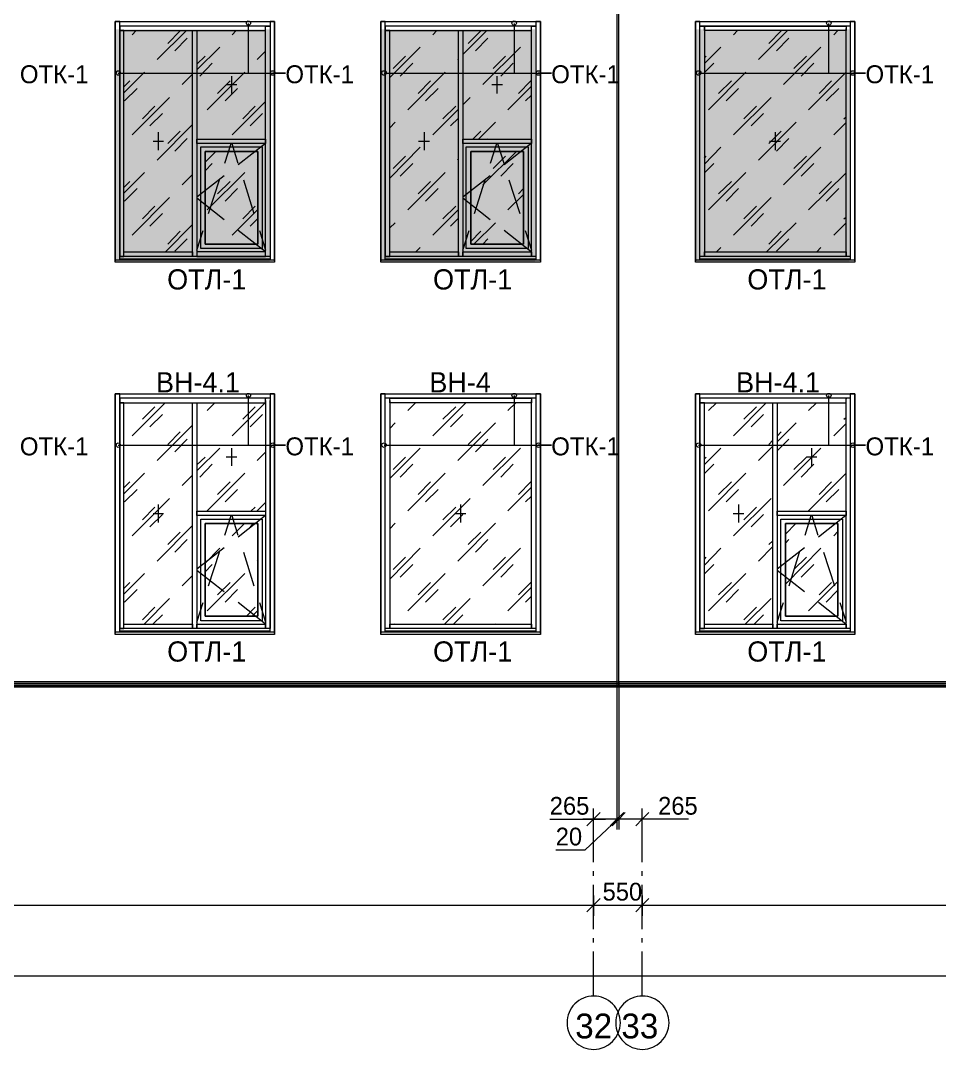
# Model space of a CAD drawing. Header units: millimetres. Extents: x 2294 to 908349, y -83289 to 219220.
# Drawn here: x 362859 to 373571, y 11211 to 23201 of the extents above; entities that cross this region are included whole.
import ezdxf

# ---------------------------------------------------------------- set-up
doc = ezdxf.new("R2010")
doc.units = ezdxf.units.MM
doc.layers.add('PDF _Геометрия', color=7, linetype='Continuous')
doc.layers.add('PDF _Текст', color=7, linetype='Continuous')

msp = doc.modelspace()

# ---------------------------------------------------------------- hatches: boundary and pattern name
at = {"transparency": 33554551}
h = msp.add_hatch(color=3, dxfattribs=at)
h.dxf.hatch_style = 1
h.paths.add_polyline_path([(363962.6, 23100.3), (365761.6, 23100.3), (365761.6, 20386.9), (363962.6, 20386.9)])
h = msp.add_hatch(color=3, dxfattribs=at)
h.dxf.hatch_style = 1
h.paths.add_polyline_path([(367057.6, 23100.3), (368856.7, 23100.3), (368856.7, 20386.9), (367057.6, 20386.9)])
h = msp.add_hatch(color=3, dxfattribs=at)
h.dxf.hatch_style = 1
h.paths.add_polyline_path([(370720.4, 23100.3), (372519.5, 23100.3), (372519.5, 20386.9), (370720.4, 20386.9)])

# ---------------------------------------------------------------- linework, layer by layer
at = {"layer": 'PDF _Геометрия', "lineweight": 9}
for points in [[(369811.7, 29698.4), (369811.7, 15442.7)], [(369833.6, 15442.7), (369833.6, 29698.4)], [(385956, 18852.5), (387918.8, 18852.5), (388154.9, 18852.5), (385719.9, 18852.5), (388154.9, 18852.5), (388154.9, 18883.1), (385719.9, 18883.1), (385719.9, 18852.5), (385719.9, 15495.1), (369833.6, 15495.1), (369833.6, 27525.7), (369811.7, 27525.7), (369811.7, 15495.1), (333086.1, 15495.1)], [(364015, 20408.8), (364015, 20478.7), (364015, 21794.6), (364015, 20452.5), (364063.1, 20452.5), (364063.1, 21794.6), (364063.1, 23084.2), (364015, 23084.2), (364015, 21794.6), (364015, 23110.4), (364015, 23189.1), (363962.6, 23189.1), (363962.6, 23110.4), (363962.6, 21794.6), (363962.6, 20478.7), (363962.6, 20400), (363962.6, 23189.1), (365820.5, 23189.1), (365820.5, 20400), (365820.5, 20478.7), (365820.5, 21794.6), (365820.5, 23110.4), (365820.5, 23189.1), (365768, 23189.1), (365768, 23110.4), (365768, 21794.6), (365768, 20478.7), (365768, 20408.8)], [(365514.5, 23167.2), (365514.5, 22590.2), (365947.3, 22590.2), (365798.6, 22590.2)], [(367110.1, 20408.8), (367110.1, 20478.7), (367110.1, 21794.6), (367110.1, 20452.5), (367162.6, 20452.5), (367162.6, 21794.6), (367162.6, 23084.2), (367110.1, 23084.2), (367110.1, 21794.6), (367110.1, 23110.4), (367110.1, 23189.1), (367057.6, 23189.1), (367057.6, 23110.4), (367057.6, 21794.6), (367057.6, 20478.7), (367057.6, 20400), (367057.6, 23189.1), (368919.9, 23189.1), (368919.9, 20400), (368919.9, 20478.7), (368919.9, 21794.6), (368919.9, 23110.4), (368919.9, 23189.1), (368867.5, 23189.1), (368867.5, 23110.4), (368867.5, 21794.6), (368867.5, 20478.7), (368867.5, 20408.8)], [(368613.9, 23167.2), (368613.9, 22590.2), (369046.7, 22590.2), (368893.7, 22590.2)], [(370777.8, 20408.8), (370777.8, 20478.7), (370777.8, 23110.4), (370777.8, 23189.1), (370725.4, 23189.1), (370725.4, 23110.4), (370725.4, 20478.7), (370725.4, 20400), (370725.4, 23189.1), (372583.3, 23189.1), (372583.3, 20400), (372583.3, 20478.7), (372583.3, 23110.4), (372583.3, 23189.1), (372530.8, 23189.1), (372530.8, 23110.4), (372530.8, 20452.5), (372482.8, 20452.5), (372482.8, 23110.4)], [(372277.3, 23167.2), (372277.3, 22590.2), (372710.1, 22590.2), (372561.4, 22590.2)], [(364159.3, 23036.1), (364207.4, 23084.2)], [(364452.2, 22747.6), (364793.2, 23084.2)], [(364574.6, 22935.5), (364718.8, 23079.8)], [(365715.6, 20505), (364915.6, 20505), (364915.6, 20452.5), (365715.6, 20452.5), (365715.6, 21794.6), (365715.6, 23110.4), (365715.6, 23136.6), (365768, 23136.6), (365768, 23110.4), (365768, 21794.6), (365768, 20452.5), (365715.6, 20452.5), (365715.6, 20505), (365396.4, 20754.1)], [(365326.5, 23036.1), (365374.6, 23084.2)], [(367665.3, 23036.1), (367713.4, 23084.2)], [(368015, 22804.4), (368294.8, 23084.2)], [(368076.2, 22935.5), (368224.8, 23079.8)], [(372530.8, 20452.5), (370777.8, 20452.5), (370777.8, 23110.4), (370777.8, 23136.6), (370830.3, 23136.6), (370830.3, 23110.4), (370830.3, 20452.5), (370777.8, 20452.5)], [(372482.8, 23127.9), (372482.8, 23136.6), (372482.8, 23084.2), (370830.3, 23084.2), (370830.3, 23136.6), (372482.8, 23136.6)], [(371171.3, 23036.1), (371215, 23084.2)], [(371459.8, 22747.6), (371800.8, 23084.2)], [(371582.2, 22935.5), (371726.5, 23079.8)], [(372338.5, 23036.1), (372386.6, 23084.2)], [(372530.8, 23110.4), (372530.8, 20478.7), (372530.8, 20408.8)], [(364657.6, 22848.1), (364801.9, 22996.8)], [(368163.6, 22848.1), (368307.9, 22996.8)], [(371669.6, 22848.1), (371813.9, 22996.8)], [(364915.6, 22625.2), (365182.2, 22891.8)], [(364915.6, 22695.1), (365011.7, 22786.9)], [(365619.4, 22747.6), (365715.6, 22843.7)], [(367162.6, 22537.7), (367516.7, 22891.8)], [(367201.9, 22642.7), (367346.2, 22786.9)], [(368246.7, 22454.7), (368688.2, 22891.8)], [(368369.1, 22642.7), (368513.4, 22786.9)], [(370830.3, 22699.5), (371022.7, 22891.8)], [(370830.3, 22765.1), (370852.2, 22786.9)], [(371752.7, 22454.7), (372189.9, 22891.8)], [(371875.1, 22642.7), (372019.4, 22786.9)], [(364950.5, 22555.2), (365094.8, 22703.9)], [(367285, 22555.2), (367433.6, 22703.9)], [(367958.2, 22747.6), (367962.6, 22751.9)], [(368456.5, 22555.2), (368600.8, 22703.9)], [(370830.3, 22594.6), (370939.6, 22703.9)], [(371958.2, 22555.2), (372106.8, 22703.9)], [(363997.5, 22590.2), (365947.3, 22590.2)], [(364063.1, 22358.5), (364303.5, 22598.9)], [(364745.1, 22454.7), (364863.1, 22577.1)], [(365033.6, 22161.8), (365475.1, 22598.9)], [(365317.7, 22555.2), (365317.7, 22349.8)], [(367097, 22590.2), (369046.7, 22590.2)], [(367372.4, 22161.8), (367809.5, 22598.9)], [(368412.8, 22555.2), (368412.8, 22349.8)], [(370760.4, 22590.2), (372710.1, 22590.2)], [(370878.4, 22161.8), (371315.5, 22598.9)], [(372045.6, 22161.8), (372482.8, 22598.9)], [(364063.1, 22428.4), (364133.1, 22498.4)], [(365156, 22349.8), (365304.6, 22498.4)], [(365256.5, 22454.7), (365379, 22454.7)], [(367494.8, 22349.8), (367639.1, 22498.4)], [(368351.6, 22454.7), (368478.4, 22454.7)], [(368539.6, 22161.8), (368815, 22437.2)], [(368662, 22349.8), (368806.3, 22498.4)], [(370996.4, 22349.8), (371145.1, 22498.4)], [(372168, 22349.8), (372312.3, 22498.4)], [(364071.9, 22266.7), (364220.5, 22411)], [(364159.3, 21868.9), (364596.4, 22306)], [(365243.4, 22266.7), (365387.7, 22411)], [(367577.9, 22266.7), (367726.5, 22411)], [(368015, 22218.6), (368102.4, 22306)], [(368745.1, 22266.7), (368815, 22332.3)], [(371083.9, 22266.7), (371228.1, 22411)], [(371171.3, 21868.9), (371608.4, 22306)], [(372251.1, 22266.7), (372399.7, 22411)], [(364281.7, 22056.9), (364425.9, 22205.5)], [(365326.5, 21868.9), (365715.6, 22258)], [(365448.9, 22056.9), (365593.2, 22205.5)], [(367783.3, 22056.9), (367932, 22205.5)], [(371289.3, 22056.9), (371438, 22205.5)], [(364364.7, 21973.8), (364513.4, 22118.1)], [(365536.3, 21973.8), (365680.6, 22118.1)], [(367665.3, 21868.9), (367962.6, 22170.5)], [(367870.7, 21973.8), (367962.6, 22065.6)], [(371376.8, 21973.8), (371521, 22118.1)], [(372456.5, 22056.9), (372482.8, 22078.7)], [(364452.2, 21576), (364863.1, 21991.3)], [(367162.6, 21951.9), (367228.1, 22017.5)], [(368198.6, 21820.8), (368395.3, 22017.5)], [(371459.8, 21576), (371901.3, 22017.5)], [(372338.5, 21868.9), (372482.8, 22013.1)], [(364465.3, 21899.5), (364465.3, 21689.7)], [(364574.6, 21768.3), (364718.8, 21912.6)], [(364657.6, 21680.9), (364801.9, 21825.2)], [(367564.7, 21899.5), (367564.7, 21689.7)], [(368133, 21820.8), (368224.8, 21912.6)], [(368303.5, 21820.8), (368307.9, 21825.2)], [(371582.2, 21768.3), (371726.5, 21912.6)], [(371656.5, 21899.5), (371656.5, 21689.7)], [(371669.6, 21680.9), (371813.9, 21825.2)], [(364404.1, 21794.6), (364526.5, 21794.6)], [(365239.1, 21541), (365313.4, 21768.3)], [(365322.1, 21768.3), (365392.1, 21541)], [(365715.6, 21768.3), (365396.4, 21519.2)], [(367162.6, 21366.2), (367516.7, 21724.6)], [(367499.2, 21794.6), (367625.9, 21794.6)], [(368338.5, 21541), (368412.8, 21768.3)], [(368417.2, 21768.3), (368491.5, 21541)], [(368810.6, 21768.3), (368495.9, 21519.2)], [(370830.3, 21527.9), (371022.7, 21724.6)], [(371591, 21794.6), (371717.7, 21794.6)], [(371752.7, 21287.5), (372189.9, 21724.6)], [(365011.7, 21549.8), (365134.1, 21676.5)], [(365011.7, 21619.7), (365011.7, 21619.7)], [(367201.9, 21475.4), (367346.2, 21619.7)], [(367958.2, 21576), (367962.6, 21584.7)], [(368246.7, 21287.5), (368640.1, 21676.5)], [(368369.1, 21475.4), (368513.4, 21619.7)], [(370830.3, 21597.8), (370852.2, 21619.7)], [(371875.1, 21475.4), (372019.4, 21619.7)], [(365011.7, 21449.2), (365094.8, 21536.6)], [(365619.4, 21576), (365623.8, 21580.4)], [(367285, 21388), (367433.6, 21536.6)], [(368456.5, 21388), (368600.8, 21536.6)], [(370830.3, 21427.4), (370939.6, 21536.6)], [(371958.2, 21388), (372106.8, 21536.6)], [(364063.1, 21191.3), (364303.5, 21431.7)], [(364745.1, 21287.5), (364863.1, 21405.5)], [(365234.7, 21392.4), (364915.6, 21143.2)], [(365033.6, 20994.6), (365475.1, 21431.7)], [(365051.1, 20950.9), (365177.9, 21344.3)], [(365457.6, 21344.3), (365580, 20950.9)], [(367372.4, 20994.6), (367809.5, 21431.7)], [(368334.1, 21392.4), (368015, 21143.2)], [(368150.5, 20950.9), (368277.3, 21344.3)], [(368552.7, 21344.3), (368679.5, 20950.9)], [(370878.4, 20994.6), (371315.5, 21431.7)], [(372045.6, 20994.6), (372482.8, 21427.4)], [(364063.1, 21256.9), (364133.1, 21326.8)], [(364071.9, 21095.1), (364220.5, 21243.8)], [(365156, 21182.5), (365304.6, 21326.8)], [(365243.4, 21095.1), (365387.7, 21243.8)], [(367494.8, 21182.5), (367639.1, 21326.8)], [(367577.9, 21095.1), (367726.5, 21243.8)], [(368662, 21182.5), (368723.2, 21243.8)], [(370996.4, 21182.5), (371145.1, 21326.8)], [(371083.9, 21095.1), (371228.1, 21243.8)], [(372168, 21182.5), (372312.3, 21326.8)], [(372251.1, 21095.1), (372399.7, 21243.8)], [(364159.3, 20701.7), (364596.4, 21138.8)], [(365234.7, 20880.9), (364915.6, 21130.1)], [(368334.1, 20880.9), (368015, 21130.1)], [(368539.6, 20994.6), (368723.2, 21173.8)], [(371171.3, 20701.7), (371608.4, 21138.8)], [(364281.7, 20889.7), (364425.9, 21038.3)], [(365326.5, 20701.7), (365623.8, 20998.9)], [(365448.9, 20889.7), (365593.2, 21038.3)], [(367665.3, 20701.7), (367962.6, 20998.9)], [(367783.3, 20889.7), (367932, 21038.3)], [(371289.3, 20889.7), (371438, 21038.3)], [(364364.7, 20806.6), (364513.4, 20950.9)], [(365536.3, 20806.6), (365623.8, 20894)], [(367870.7, 20806.6), (367962.6, 20898.4)], [(371376.8, 20806.6), (371521, 20950.9)], [(372456.5, 20889.7), (372482.8, 20911.5)], [(364548.4, 20505), (364863.1, 20824.1)], [(364574.6, 20596.8), (364718.8, 20745.4)], [(364915.6, 20526.8), (364989.9, 20754.1)], [(365645.6, 20754.1), (365715.6, 20526.8)], [(367162.6, 20784.7), (367228.1, 20845.9)], [(368015, 20526.8), (368089.3, 20754.1)], [(368106.8, 20627.4), (368224.8, 20745.4)], [(368141.8, 20596.8), (368395.3, 20845.9)], [(368810.6, 20505), (368495.9, 20754.1)], [(368740.7, 20754.1), (368815, 20526.8)], [(371556, 20505), (371901.3, 20845.9)], [(371582.2, 20596.8), (371726.5, 20745.4)], [(372338.5, 20701.7), (372482.8, 20845.9)], [(364657.6, 20513.7), (364801.9, 20658)], [(368246.7, 20596.8), (368307.9, 20658)], [(371669.6, 20513.7), (371813.9, 20658)], [(367468.6, 20505), (367516.7, 20557.4)], [(370970.2, 20505), (371022.7, 20557.4)], [(372141.8, 20505), (372189.9, 20557.4)], [(365820.5, 20413.2), (365820.5, 20408.8), (363962.6, 20408.8), (363962.6, 20413.2)], [(365820.5, 20408.8), (365820.5, 20386.9), (363962.6, 20386.9), (363962.6, 20408.8)], [(363962.6, 20386.9), (363962.6, 20391.3)], [(365768, 20452.5), (364015, 20452.5)], [(365768, 20421.9), (364015, 20421.9), (365768, 20421.9)], [(365768, 20421.9), (364015, 20421.9)], [(365820.5, 20391.3), (365820.5, 20386.9)], [(368919.9, 20413.2), (368919.9, 20408.8), (367057.6, 20408.8), (367057.6, 20413.2)], [(368919.9, 20408.8), (368919.9, 20386.9), (367057.6, 20386.9), (367057.6, 20408.8)], [(367057.6, 20386.9), (367057.6, 20391.3)], [(368867.5, 20452.5), (367110.1, 20452.5)], [(368867.5, 20421.9), (367110.1, 20421.9), (368867.5, 20421.9)], [(368867.5, 20421.9), (367110.1, 20421.9)], [(368919.9, 20391.3), (368919.9, 20386.9)], [(372583.3, 20413.2), (372583.3, 20408.8), (370725.4, 20408.8), (370725.4, 20413.2)], [(372583.3, 20408.8), (372583.3, 20386.9), (370725.4, 20386.9), (370725.4, 20408.8)], [(370725.4, 20386.9), (370725.4, 20391.3)], [(372530.8, 20421.9), (370777.8, 20421.9), (372530.8, 20421.9)], [(372530.8, 20421.9), (370777.8, 20421.9)], [(372583.3, 20391.3), (372583.3, 20386.9)], [(364015, 16072.2), (364015, 16142.1), (364015, 17458), (364015, 16115.9), (364063.1, 16115.9), (364063.1, 17458), (364063.1, 18747.6), (364015, 18747.6), (364015, 17458), (364015, 18773.8), (364015, 18852.5), (363962.6, 18852.5), (363962.6, 18773.8), (363962.6, 17458), (363962.6, 16142.1), (363962.6, 16063.4), (363962.6, 18852.5), (365820.5, 18852.5), (365820.5, 16063.4), (365820.5, 16142.1), (365820.5, 17458), (365820.5, 18773.8), (365820.5, 18852.5), (365768, 18852.5), (365768, 18773.8)], [(365514.5, 18830.6), (365514.5, 18253.6), (365947.3, 18253.6), (365798.6, 18253.6)], [(367162.6, 18773.8), (367162.6, 16115.9), (367110.1, 16115.9), (367110.1, 18773.8), (367110.1, 18852.5), (367057.6, 18852.5), (367057.6, 18773.8), (367057.6, 16142.1), (367057.6, 16063.4), (367057.6, 18852.5), (368919.9, 18852.5), (368919.9, 16063.4), (368919.9, 16142.1), (368919.9, 18773.8), (368919.9, 18852.5), (368867.5, 18852.5), (368867.5, 18773.8), (368867.5, 16115.9), (368815, 16115.9), (368815, 18773.8)], [(368613.9, 18830.6), (368613.9, 18253.6), (369046.7, 18253.6), (368893.7, 18253.6)], [(370777.8, 16072.2), (370777.8, 16142.1), (370777.8, 17458), (370777.8, 16115.9), (370830.3, 16115.9), (370830.3, 17458), (370830.3, 18747.6), (370777.8, 18747.6), (370777.8, 17458), (370777.8, 18773.8), (370777.8, 18852.5), (370725.4, 18852.5), (370725.4, 18773.8), (370725.4, 17458), (370725.4, 16142.1), (370725.4, 16063.4), (370725.4, 18852.5), (372583.3, 18852.5), (372583.3, 16063.4), (372583.3, 16142.1), (372583.3, 17458), (372583.3, 18773.8), (372583.3, 18852.5), (372530.8, 18852.5), (372530.8, 18773.8), (372530.8, 17458), (372530.8, 16115.9), (372482.8, 16115.9), (372482.8, 17458), (372482.8, 18773.8)], [(372277.3, 18830.6), (372277.3, 18253.6), (372710.1, 18253.6), (372561.4, 18253.6)], [(364159.3, 18362.9), (364544, 18747.6)], [(365715.6, 18773.8), (365715.6, 17458), (365715.6, 16115.9), (364915.6, 16115.9), (364915.6, 16168.4), (365715.6, 16168.4)], [(365033.6, 18655.8), (365125.4, 18747.6)], [(365326.5, 18362.9), (365711.2, 18747.6)], [(365768, 16072.2), (365768, 16142.1), (365768, 17458), (365768, 18773.8), (365768, 17458), (365768, 16115.9), (365715.6, 16115.9), (365715.6, 16168.4), (365396.4, 16417.5)], [(365715.6, 18800), (365715.6, 18791.3)], [(367110.1, 16072.2), (367110.1, 16142.1), (367110.1, 18773.8)], [(368815, 18791.3), (368815, 18800), (368815, 18747.6), (367162.6, 18747.6), (367162.6, 18800), (368815, 18800)], [(367162.6, 18791.3), (367162.6, 18800)], [(367372.4, 18655.8), (367464.2, 18747.6)], [(367665.3, 18362.9), (368050, 18747.6)], [(368539.6, 18655.8), (368631.4, 18747.6)], [(368867.5, 18773.8), (368867.5, 16142.1), (368867.5, 16072.2)], [(370878.4, 18655.8), (370970.2, 18747.6)], [(371171.3, 18362.9), (371551.6, 18747.6)], [(372045.6, 18655.8), (372137.4, 18747.6)], [(372482.8, 18800), (372482.8, 18791.3)], [(372530.8, 18773.8), (372530.8, 17458), (372530.8, 16142.1), (372530.8, 16072.2)], [(364281.7, 18555.2), (364425.9, 18699.5)], [(364364.7, 18467.8), (364513.4, 18612.1)], [(365448.9, 18555.2), (365593.2, 18699.5)], [(365536.3, 18467.8), (365680.6, 18612.1)], [(367783.3, 18555.2), (367932, 18699.5)], [(367870.7, 18467.8), (368015, 18612.1)], [(371289.3, 18555.2), (371438, 18699.5)], [(371376.8, 18467.8), (371521, 18612.1)], [(364452.2, 18074.4), (364863.1, 18485.3)], [(367162.6, 18445.9), (367228.1, 18511.5)], [(367958.2, 18074.4), (368395.3, 18511.5)], [(371678.4, 18292.9), (371901.3, 18511.5)], [(372338.5, 18362.9), (372482.8, 18507.1)], [(372456.5, 18555.2), (372482.8, 18577.1)], [(364574.6, 18262.3), (364718.8, 18406.6)], [(368076.2, 18262.3), (368224.8, 18406.6)], [(371678.4, 18358.5), (371726.5, 18406.6)], [(363997.5, 18253.6), (365947.3, 18253.6)], [(364657.6, 18174.9), (364801.9, 18323.5)], [(367097, 18253.6), (369046.7, 18253.6)], [(368163.6, 18174.9), (368307.9, 18323.5)], [(370760.4, 18253.6), (372710.1, 18253.6)], [(371459.8, 18074.4), (371630.3, 18240.5)], [(371582.2, 18262.3), (371630.3, 18310.4)], [(371678.4, 18188), (371813.9, 18323.5)], [(364915.6, 17952), (365182.2, 18218.6)], [(364915.6, 18021.9), (365011.7, 18113.7)], [(365256.5, 18118.1), (365379, 18118.1)], [(365317.7, 18218.6), (365317.7, 18013.2)], [(365619.4, 18074.4), (365715.6, 18170.5)], [(367162.6, 17864.5), (367516.7, 18218.6)], [(367201.9, 17969.4), (367346.2, 18113.7)], [(368246.7, 17781.5), (368688.2, 18218.6)], [(368369.1, 17969.4), (368513.4, 18113.7)], [(370830.3, 18026.3), (371022.7, 18218.6)], [(370830.3, 18091.8), (370852.2, 18113.7)], [(371752.7, 17781.5), (372189.9, 18218.6)], [(371875.1, 17969.4), (372019.4, 18113.7)], [(372019.4, 18118.1), (372141.8, 18118.1)], [(372080.6, 18218.6), (372080.6, 18013.2)], [(364950.5, 17882), (365094.8, 18030.6)], [(367285, 17882), (367433.6, 18030.6)], [(368456.5, 17882), (368600.8, 18030.6)], [(370830.3, 17921.4), (370939.6, 18030.6)], [(371958.2, 17882), (372106.8, 18030.6)], [(364063.1, 17685.3), (364303.5, 17925.7)], [(364745.1, 17781.5), (364863.1, 17903.9)], [(365033.6, 17488.6), (365475.1, 17925.7)], [(367372.4, 17488.6), (367809.5, 17925.7)], [(370878.4, 17488.6), (371315.5, 17925.7)], [(372045.6, 17488.6), (372482.8, 17925.7)], [(364063.1, 17755.2), (364133.1, 17825.2)], [(365156, 17676.5), (365304.6, 17825.2)], [(367494.8, 17676.5), (367639.1, 17825.2)], [(368539.6, 17488.6), (368815, 17764)], [(368662, 17676.5), (368806.3, 17825.2)], [(370996.4, 17676.5), (371145.1, 17825.2)], [(372168, 17676.5), (372312.3, 17825.2)], [(364071.9, 17593.5), (364220.5, 17737.7)], [(364159.3, 17195.7), (364596.4, 17632.8)], [(365243.4, 17593.5), (365387.7, 17737.7)], [(367577.9, 17593.5), (367726.5, 17737.7)], [(367665.3, 17195.7), (368102.4, 17632.8)], [(368745.1, 17593.5), (368815, 17659.1)], [(371083.9, 17593.5), (371228.1, 17737.7)], [(371171.3, 17195.7), (371608.4, 17632.8)], [(372251.1, 17593.5), (372399.7, 17737.7)], [(364281.7, 17383.7), (364425.9, 17532.3)], [(364465.3, 17562.9), (364465.3, 17353)], [(365545.1, 17484.2), (365593.2, 17532.3)], [(365615, 17484.2), (365715.6, 17584.7)], [(367783.3, 17383.7), (367932, 17532.3)], [(367988.8, 17562.9), (367988.8, 17353)], [(371228.1, 17562.9), (371228.1, 17353)], [(371289.3, 17383.7), (371438, 17532.3)], [(364364.7, 17300.6), (364513.4, 17444.9)], [(364404.1, 17458), (364526.5, 17458)], [(365239.1, 17204.4), (365313.4, 17431.7)], [(365322.1, 17431.7), (365392.1, 17204.4)], [(365715.6, 17431.7), (365396.4, 17182.6)], [(367870.7, 17300.6), (368015, 17444.9)], [(367927.6, 17458), (368050, 17458)], [(371166.9, 17458), (371289.3, 17458)], [(371376.8, 17300.6), (371521, 17444.9)], [(372006.3, 17204.4), (372076.2, 17431.7)], [(372084.9, 17431.7), (372154.9, 17204.4)], [(372478.4, 17431.7), (372159.3, 17182.6)], [(364452.2, 16902.8), (364863.1, 17318.1)], [(365326.5, 17195.7), (365470.8, 17339.9)], [(365536.3, 17300.6), (365571.3, 17339.9)], [(367162.6, 17278.7), (367228.1, 17344.3)], [(367958.2, 16902.8), (368395.3, 17344.3)], [(371774.6, 17217.5), (371897, 17339.9)], [(364574.6, 17095.1), (364718.8, 17239.4)], [(364657.6, 17007.7), (364801.9, 17152)], [(368076.2, 17095.1), (368224.8, 17239.4)], [(368163.6, 17007.7), (368307.9, 17152)], [(371774.6, 17112.6), (371813.9, 17152)], [(372338.5, 17195.7), (372386.6, 17248.1)], [(365234.7, 17055.8), (364915.6, 16806.6)], [(365011.7, 16876.5), (365182.2, 17051.4)], [(367162.6, 16692.9), (367516.7, 17051.4)], [(368246.7, 16614.3), (368688.2, 17051.4)], [(370830.3, 16854.7), (371022.7, 17051.4)], [(371459.8, 16902.8), (371630.3, 17073.3)], [(371582.2, 17095.1), (371630.3, 17138.8)], [(371997.5, 17055.8), (371678.4, 16806.6)], [(371774.6, 16631.7), (372189.9, 17051.4)], [(365011.7, 16946.5), (365011.7, 16946.5)], [(365051.1, 16614.3), (365177.9, 17007.7)], [(365457.6, 17007.7), (365580, 16614.3)], [(365619.4, 16902.8), (365623.8, 16907.1)], [(367201.9, 16802.2), (367346.2, 16946.5)], [(368369.1, 16802.2), (368513.4, 16946.5)], [(370830.3, 16924.6), (370852.2, 16946.5)], [(371818.3, 16614.3), (371940.7, 17007.7)], [(371875.1, 16802.2), (372019.4, 16946.5)], [(372220.5, 17007.7), (372347.2, 16614.3)], [(365234.7, 16544.3), (364915.6, 16793.5)], [(365011.7, 16776), (365094.8, 16863.4)], [(367285, 16714.8), (367433.6, 16863.4)], [(368456.5, 16714.8), (368600.8, 16863.4)], [(370830.3, 16754.1), (370939.6, 16863.4)], [(371997.5, 16544.3), (371678.4, 16793.5)], [(371958.2, 16714.8), (372106.8, 16863.4)], [(364063.1, 16518.1), (364303.5, 16758.5)], [(364745.1, 16614.3), (364863.1, 16732.3)], [(365033.6, 16321.4), (365475.1, 16758.5)], [(367372.4, 16321.4), (367809.5, 16758.5)], [(370878.4, 16321.4), (371315.5, 16758.5)], [(364063.1, 16583.7), (364133.1, 16653.6)], [(364071.9, 16421.9), (364220.5, 16570.5)], [(365156, 16509.3), (365304.6, 16653.6)], [(365243.4, 16421.9), (365387.7, 16570.5)], [(367494.8, 16509.3), (367639.1, 16653.6)], [(367577.9, 16421.9), (367726.5, 16570.5)], [(368539.6, 16321.4), (368815, 16596.8)], [(368662, 16509.3), (368806.3, 16653.6)], [(370996.4, 16509.3), (371145.1, 16653.6)], [(371083.9, 16421.9), (371228.1, 16570.5)], [(372045.6, 16321.4), (372386.6, 16662.3)], [(372168, 16509.3), (372312.3, 16653.6)], [(372251.1, 16421.9), (372386.6, 16561.8)], [(364299.2, 16168.4), (364596.4, 16465.6)], [(367800.8, 16168.4), (368102.4, 16465.6)], [(368745.1, 16421.9), (368815, 16491.8)], [(371306.8, 16168.4), (371608.4, 16465.6)], [(364281.7, 16216.4), (364425.9, 16365.1)], [(364915.6, 16190.2), (364989.9, 16417.5)], [(365492.6, 16260.2), (365593.2, 16365.1)], [(365558.2, 16260.2), (365623.8, 16325.7)], [(365645.6, 16417.5), (365715.6, 16190.2)], [(367783.3, 16216.4), (367932, 16365.1)], [(371289.3, 16216.4), (371438, 16365.1)], [(371678.4, 16190.2), (371752.7, 16417.5)], [(372478.4, 16168.4), (372159.3, 16417.5)], [(372408.4, 16417.5), (372482.8, 16190.2)], [(364399.7, 16168.4), (364513.4, 16277.6)], [(367905.7, 16168.4), (368015, 16277.6)], [(371411.7, 16168.4), (371521, 16277.6)], [(365820.5, 16076.5), (365820.5, 16072.2), (363962.6, 16072.2), (363962.6, 16076.5)], [(365820.5, 16072.2), (365820.5, 16045.9), (363962.6, 16045.9), (363962.6, 16072.2)], [(365768, 16115.9), (364015, 16115.9)], [(365768, 16085.3), (364015, 16085.3), (365768, 16085.3)], [(365768, 16085.3), (364015, 16085.3)], [(368919.9, 16076.5), (368919.9, 16072.2), (367057.6, 16072.2), (367057.6, 16076.5)], [(368919.9, 16072.2), (368919.9, 16045.9), (367057.6, 16045.9), (367057.6, 16072.2)], [(368867.5, 16115.9), (367110.1, 16115.9)], [(368867.5, 16085.3), (367110.1, 16085.3), (368867.5, 16085.3)], [(368867.5, 16085.3), (367110.1, 16085.3)], [(367219.4, 16168.4), (367228.1, 16172.7)], [(368386.6, 16168.4), (368395.3, 16172.7)], [(372583.3, 16076.5), (372583.3, 16072.2), (370725.4, 16072.2), (370725.4, 16076.5)], [(372583.3, 16072.2), (372583.3, 16045.9), (370725.4, 16045.9), (370725.4, 16072.2)], [(372530.8, 16115.9), (370777.8, 16115.9)], [(372530.8, 16085.3), (370777.8, 16085.3), (372530.8, 16085.3)], [(372530.8, 16085.3), (370777.8, 16085.3)], [(363962.6, 16050.3), (363962.6, 16054.7)], [(365820.5, 16054.7), (365820.5, 16050.3)], [(367057.6, 16050.3), (367057.6, 16054.7)], [(368919.9, 16054.7), (368919.9, 16050.3)], [(370725.4, 16050.3), (370725.4, 16054.7)], [(372583.3, 16054.7), (372583.3, 16050.3)], [(333086.1, 15495.1), (385698, 15495.1), (385698, 15473.3), (333086.1, 15473.3)], [(369811.7, 15495.1), (369811.7, 13895.1), (369811.7, 13772.7)], [(369833.6, 15495.1), (369833.6, 13895.1), (369833.6, 13772.7)], [(369536.3, 13785.8), (369536.3, 13895.1), (369536.3, 14017.5)], [(369536.3, 13392.4), (369536.3, 13912.6)], [(370104.6, 13785.8), (370104.6, 13895.1), (370104.6, 14017.5)], [(370104.6, 13392.4), (370104.6, 13912.6)], [(369029.2, 13895.1), (369488.2, 13895.1), (369676.2, 13895.1)], [(369099.2, 13536.7), (369440.1, 13536.7), (369820.5, 13895.1)], [(370231.4, 13895.1), (369833.6, 13895.1), (369811.7, 13895.1), (369413.9, 13895.1)], [(370646.7, 13895.1), (370187.7, 13895.1), (369969.1, 13895.1)], [(369536.3, 13235), (369536.3, 13287.5)], [(370104.6, 13235), (370104.6, 13287.5)], [(369536.3, 12614.3), (369536.3, 13130.1)], [(370104.6, 12614.3), (370104.6, 13130.1)], [(369536.3, 13003.3), (369536.3, 12894), (369536.3, 12767.3)], [(370104.6, 13003.3), (370104.6, 12894), (370104.6, 12767.3)], [(320570.3, 12894), (369536.3, 12894), (370104.6, 12894), (400277.2, 12894)], [(369536.3, 12456.9), (369536.3, 12509.3)], [(370104.6, 12456.9), (370104.6, 12509.3)], [(369536.3, 11831.8), (369536.3, 12352)], [(370104.6, 11831.8), (370104.6, 12352)], [(320570.3, 12067.8), (400277.2, 12067.8)]]:
    msp.add_lwpolyline(points, dxfattribs=at)
for points in [[(364889.3, 23136.6), (364015, 23136.6), (364015, 23084.2), (364889.3, 23084.2), (365715.6, 23084.2), (365715.6, 23136.6), (364889.3, 23136.6), (364041.2, 23136.6), (364015, 23136.6), (364015, 23189.1), (364041.2, 23189.1), (364889.3, 23189.1), (365741.8, 23189.1), (365768, 23189.1), (365768, 23136.6), (365741.8, 23136.6)], [(367988.8, 23136.6), (367110.1, 23136.6), (367110.1, 23084.2), (367988.8, 23084.2), (368815, 23084.2), (368815, 23136.6), (367988.8, 23136.6), (367136.3, 23136.6), (367110.1, 23136.6), (367110.1, 23189.1), (367136.3, 23189.1), (367988.8, 23189.1), (368841.2, 23189.1), (368867.5, 23189.1), (368867.5, 23136.6), (368841.2, 23136.6)], [(370804.1, 23189.1), (372530.8, 23189.1), (372530.8, 23136.6), (370804.1, 23136.6), (370777.8, 23136.6), (370777.8, 23189.1)], [(364915.6, 20452.5), (364863.1, 20452.5), (364063.1, 20452.5), (364063.1, 20505), (364863.1, 20505), (364863.1, 20452.5), (364863.1, 21794.6), (364863.1, 23084.2), (364915.6, 23084.2), (364915.6, 21794.6)], [(368015, 20452.5), (367962.6, 20452.5), (367162.6, 20452.5), (367162.6, 20505), (367962.6, 20505), (367962.6, 20452.5), (367962.6, 21794.6), (367962.6, 23084.2), (368015, 23084.2), (368015, 21794.6)], [(368815, 23110.4), (368815, 23136.6), (368867.5, 23136.6), (368867.5, 23110.4), (368867.5, 21794.6), (368867.5, 20452.5), (368815, 20452.5), (368815, 21794.6)], [(365715.6, 21768.3), (364915.6, 21768.3), (364915.6, 21820.8), (365715.6, 21820.8)], [(364959.3, 21729), (365676.2, 21729), (365676.2, 20544.3), (364959.3, 20544.3)], [(365676.2, 21729), (365676.2, 20544.3), (364959.3, 20544.3), (364959.3, 21729)], [(368815, 21768.3), (368015, 21768.3), (368015, 21820.8), (368815, 21820.8)], [(368054.4, 21729), (368775.7, 21729), (368775.7, 20544.3), (368054.4, 20544.3)], [(368775.7, 21729), (368775.7, 20544.3), (368054.4, 20544.3), (368054.4, 21729)], [(365623.8, 21676.5), (365011.7, 21676.5), (365011.7, 20596.8), (365623.8, 20596.8)], [(365011.7, 20596.8), (365011.7, 21676.5), (365623.8, 21676.5), (365623.8, 20596.8)], [(368723.2, 21676.5), (368106.8, 21676.5), (368106.8, 20596.8), (368723.2, 20596.8)], [(368106.8, 20596.8), (368106.8, 21676.5), (368723.2, 21676.5), (368723.2, 20596.8)], [(368815, 20452.5), (368015, 20452.5), (368015, 20505), (368815, 20505)], [(372482.8, 20452.5), (370830.3, 20452.5), (370830.3, 20505), (372482.8, 20505)], [(364889.3, 18800), (364015, 18800), (364015, 18747.6), (364889.3, 18747.6), (365715.6, 18747.6), (365715.6, 18800), (364889.3, 18800), (364041.2, 18800), (364015, 18800), (364015, 18852.5), (364041.2, 18852.5), (364889.3, 18852.5), (365741.8, 18852.5), (365768, 18852.5), (365768, 18800), (365741.8, 18800)], [(367136.3, 18852.5), (368867.5, 18852.5), (368867.5, 18800), (367136.3, 18800), (367110.1, 18800), (367110.1, 18852.5)], [(371656.5, 18800), (370777.8, 18800), (370777.8, 18747.6), (371656.5, 18747.6), (372482.8, 18747.6), (372482.8, 18800), (371656.5, 18800), (370804.1, 18800), (370777.8, 18800), (370777.8, 18852.5), (370804.1, 18852.5), (371656.5, 18852.5), (372504.6, 18852.5), (372530.8, 18852.5), (372530.8, 18800), (372504.6, 18800)], [(364915.6, 16115.9), (364863.1, 16115.9), (364063.1, 16115.9), (364063.1, 16168.4), (364863.1, 16168.4), (364863.1, 16115.9), (364863.1, 17458), (364863.1, 18747.6), (364915.6, 18747.6), (364915.6, 17458)], [(371678.4, 16115.9), (371630.3, 16115.9), (370830.3, 16115.9), (370830.3, 16168.4), (371630.3, 16168.4), (371630.3, 16115.9), (371630.3, 17458), (371630.3, 18747.6), (371678.4, 18747.6), (371678.4, 17458)], [(365715.6, 17431.7), (364915.6, 17431.7), (364915.6, 17484.2), (365715.6, 17484.2)], [(364959.3, 17392.4), (365676.2, 17392.4), (365676.2, 16207.7), (364959.3, 16207.7)], [(365676.2, 17392.4), (365676.2, 16207.7), (364959.3, 16207.7), (364959.3, 17392.4)], [(372482.8, 17431.7), (371678.4, 17431.7), (371678.4, 17484.2), (372482.8, 17484.2)], [(371722.1, 17392.4), (372439, 17392.4), (372439, 16207.7), (371722.1, 16207.7)], [(372439, 17392.4), (372439, 16207.7), (371722.1, 16207.7), (371722.1, 17392.4)], [(365623.8, 17339.9), (365011.7, 17339.9), (365011.7, 16260.2), (365623.8, 16260.2)], [(365011.7, 16260.2), (365011.7, 17339.9), (365623.8, 17339.9), (365623.8, 16260.2)], [(372386.6, 17339.9), (371774.6, 17339.9), (371774.6, 16260.2), (372386.6, 16260.2)], [(371774.6, 16260.2), (371774.6, 17339.9), (372386.6, 17339.9), (372386.6, 16260.2)], [(368815, 16115.9), (367162.6, 16115.9), (367162.6, 16168.4), (368815, 16168.4)], [(372482.8, 16115.9), (371678.4, 16115.9), (371678.4, 16168.4), (372482.8, 16168.4)], [(333086.1, 15495.1), (369811.7, 15495.1)], [(369833.6, 15495.1), (385698, 15495.1)]]:
    msp.add_lwpolyline(points, close=True, dxfattribs=at)
at = {"layer": 'PDF _Геометрия', "lineweight": 40}
msp.add_lwpolyline([(399888.2, 15442.7), (319805.3, 15442.7)], dxfattribs=at)
at = {"layer": 'PDF _Геометрия', "lineweight": 18}
for points in [[(369462, 13816.4), (369536.3, 13895.1), (369615, 13973.8)], [(369733, 13816.4), (369811.7, 13895.1), (369890.4, 13973.8)], [(369754.9, 13816.4), (369833.6, 13895.1), (369907.9, 13973.8)], [(370030.3, 13816.4), (370104.6, 13895.1), (370183.3, 13973.8)], [(369615, 12968.4), (369536.3, 12894), (369462, 12815.4)], [(370183.3, 12968.4), (370104.6, 12894), (370030.3, 12815.4)]]:
    msp.add_lwpolyline(points, dxfattribs=at)
for points in [[(369540.7, 11831.8, 0.4225352), (369230.3, 11521.4, 0.4172634), (369540.7, 11211, 0.4119718), (369851.1, 11521.4, 0.4172634)], [(370109, 11831.8, 0.4225352), (369798.6, 11521.4, 0.4172634), (370109, 11211, 0.4119718), (370419.4, 11521.4, 0.4172634)]]:
    msp.add_lwpolyline(points, format="xyb", close=True, dxfattribs=at)
at = {"layer": 'PDF _Геометрия', "lineweight": 9}
for points in [[(365492.6, 23171.6), (365492.6, 23189.1), (365501.4, 23197.8), (365514.5, 23197.8)], [(365492.6, 23171.6), (365492.6, 23189.1), (365501.4, 23197.8), (365514.5, 23197.8)], [(365514.5, 23145.4), (365501.4, 23145.4), (365492.6, 23158.5), (365492.6, 23171.6)], [(365514.5, 23145.4), (365501.4, 23145.4), (365492.6, 23158.5), (365492.6, 23171.6)], [(365514.5, 23197.8), (365527.6, 23197.8), (365540.7, 23189.1), (365540.7, 23171.6)], [(365514.5, 23197.8), (365527.6, 23197.8), (365540.7, 23189.1), (365540.7, 23171.6)], [(365540.7, 23171.6), (365540.7, 23158.5), (365527.6, 23145.4), (365514.5, 23145.4)], [(365540.7, 23171.6), (365540.7, 23158.5), (365527.6, 23145.4), (365514.5, 23145.4)], [(368587.7, 23171.6), (368587.7, 23189.1), (368596.4, 23197.8), (368613.9, 23197.8)], [(368587.7, 23171.6), (368587.7, 23189.1), (368596.4, 23197.8), (368613.9, 23197.8)], [(368613.9, 23145.4), (368596.4, 23145.4), (368587.7, 23158.5), (368587.7, 23171.6)], [(368613.9, 23145.4), (368596.4, 23145.4), (368587.7, 23158.5), (368587.7, 23171.6)], [(368613.9, 23197.8), (368627, 23197.8), (368640.1, 23189.1), (368640.1, 23171.6)], [(368613.9, 23197.8), (368627, 23197.8), (368640.1, 23189.1), (368640.1, 23171.6)], [(368640.1, 23171.6), (368640.1, 23158.5), (368627, 23145.4), (368613.9, 23145.4)], [(368640.1, 23171.6), (368640.1, 23158.5), (368627, 23145.4), (368613.9, 23145.4)], [(372255.4, 23171.6), (372255.4, 23189.1), (372264.2, 23197.8), (372281.7, 23197.8)], [(372255.4, 23171.6), (372255.4, 23189.1), (372264.2, 23197.8), (372281.7, 23197.8)], [(372281.7, 23145.4), (372264.2, 23145.4), (372255.4, 23158.5), (372255.4, 23171.6)], [(372281.7, 23145.4), (372264.2, 23145.4), (372255.4, 23158.5), (372255.4, 23171.6)], [(372281.7, 23197.8), (372294.8, 23197.8), (372307.9, 23189.1), (372307.9, 23171.6)], [(372281.7, 23197.8), (372294.8, 23197.8), (372307.9, 23189.1), (372307.9, 23171.6)], [(372307.9, 23171.6), (372307.9, 23158.5), (372294.8, 23145.4), (372281.7, 23145.4)], [(372307.9, 23171.6), (372307.9, 23158.5), (372294.8, 23145.4), (372281.7, 23145.4)], [(363975.7, 22590.2), (363975.7, 22607.7), (363984.4, 22616.4), (363997.5, 22616.4)], [(363975.7, 22590.2), (363975.7, 22607.7), (363984.4, 22616.4), (363997.5, 22616.4)], [(363997.5, 22564), (363984.4, 22564), (363975.7, 22577.1), (363975.7, 22590.2)], [(363997.5, 22564), (363984.4, 22564), (363975.7, 22577.1), (363975.7, 22590.2)], [(363997.5, 22616.4), (364010.6, 22616.4), (364023.8, 22607.7), (364023.8, 22590.2)], [(363997.5, 22616.4), (364010.6, 22616.4), (364023.8, 22607.7), (364023.8, 22590.2)], [(364023.8, 22590.2), (364023.8, 22577.1), (364010.6, 22564), (363997.5, 22564)], [(364023.8, 22590.2), (364023.8, 22577.1), (364010.6, 22564), (363997.5, 22564)], [(365772.4, 22590.2), (365772.4, 22607.7), (365781.1, 22616.4), (365798.6, 22616.4)], [(365772.4, 22590.2), (365772.4, 22607.7), (365781.1, 22616.4), (365798.6, 22616.4)], [(365798.6, 22564), (365781.1, 22564), (365772.4, 22577.1), (365772.4, 22590.2)], [(365798.6, 22564), (365781.1, 22564), (365772.4, 22577.1), (365772.4, 22590.2)], [(365798.6, 22616.4), (365811.7, 22616.4), (365824.9, 22607.7), (365824.9, 22590.2)], [(365798.6, 22616.4), (365811.7, 22616.4), (365824.9, 22607.7), (365824.9, 22590.2)], [(365824.9, 22590.2), (365824.9, 22577.1), (365811.7, 22564), (365798.6, 22564)], [(365824.9, 22590.2), (365824.9, 22577.1), (365811.7, 22564), (365798.6, 22564)], [(367070.8, 22590.2), (367070.8, 22607.7), (367079.5, 22616.4), (367097, 22616.4)], [(367070.8, 22590.2), (367070.8, 22607.7), (367079.5, 22616.4), (367097, 22616.4)], [(367097, 22564), (367079.5, 22564), (367070.8, 22577.1), (367070.8, 22590.2)], [(367097, 22564), (367079.5, 22564), (367070.8, 22577.1), (367070.8, 22590.2)], [(367097, 22616.4), (367110.1, 22616.4), (367123.2, 22607.7), (367123.2, 22590.2)], [(367097, 22616.4), (367110.1, 22616.4), (367123.2, 22607.7), (367123.2, 22590.2)], [(367123.2, 22590.2), (367123.2, 22577.1), (367110.1, 22564), (367097, 22564)], [(367123.2, 22590.2), (367123.2, 22577.1), (367110.1, 22564), (367097, 22564)], [(368871.8, 22590.2), (368871.8, 22607.7), (368880.6, 22616.4), (368898.1, 22616.4)], [(368871.8, 22590.2), (368871.8, 22607.7), (368880.6, 22616.4), (368898.1, 22616.4)], [(368898.1, 22564), (368880.6, 22564), (368871.8, 22577.1), (368871.8, 22590.2)], [(368898.1, 22564), (368880.6, 22564), (368871.8, 22577.1), (368871.8, 22590.2)], [(368898.1, 22616.4), (368911.2, 22616.4), (368924.3, 22607.7), (368924.3, 22590.2)], [(368898.1, 22616.4), (368911.2, 22616.4), (368924.3, 22607.7), (368924.3, 22590.2)], [(368924.3, 22590.2), (368924.3, 22577.1), (368911.2, 22564), (368898.1, 22564)], [(368924.3, 22590.2), (368924.3, 22577.1), (368911.2, 22564), (368898.1, 22564)], [(370738.5, 22590.2), (370738.5, 22607.7), (370747.2, 22616.4), (370764.7, 22616.4)], [(370738.5, 22590.2), (370738.5, 22607.7), (370747.2, 22616.4), (370764.7, 22616.4)], [(370764.7, 22564), (370747.2, 22564), (370738.5, 22577.1), (370738.5, 22590.2)], [(370764.7, 22564), (370747.2, 22564), (370738.5, 22577.1), (370738.5, 22590.2)], [(370764.7, 22616.4), (370777.8, 22616.4), (370791, 22607.7), (370791, 22590.2)], [(370764.7, 22616.4), (370777.8, 22616.4), (370791, 22607.7), (370791, 22590.2)], [(370791, 22590.2), (370791, 22577.1), (370777.8, 22564), (370764.7, 22564)], [(370791, 22590.2), (370791, 22577.1), (370777.8, 22564), (370764.7, 22564)], [(372535.2, 22590.2), (372535.2, 22607.7), (372544, 22616.4), (372561.4, 22616.4)], [(372535.2, 22590.2), (372535.2, 22607.7), (372544, 22616.4), (372561.4, 22616.4)], [(372561.4, 22564), (372544, 22564), (372535.2, 22577.1), (372535.2, 22590.2)], [(372561.4, 22564), (372544, 22564), (372535.2, 22577.1), (372535.2, 22590.2)], [(372561.4, 22616.4), (372574.6, 22616.4), (372587.7, 22607.7), (372587.7, 22590.2)], [(372561.4, 22616.4), (372574.6, 22616.4), (372587.7, 22607.7), (372587.7, 22590.2)], [(372587.7, 22590.2), (372587.7, 22577.1), (372574.6, 22564), (372561.4, 22564)], [(372587.7, 22590.2), (372587.7, 22577.1), (372574.6, 22564), (372561.4, 22564)], [(365492.6, 18835), (365492.6, 18848.1), (365501.4, 18856.9), (365514.5, 18856.9)], [(365492.6, 18835), (365492.6, 18848.1), (365501.4, 18856.9), (365514.5, 18856.9)], [(365514.5, 18808.8), (365501.4, 18808.8), (365492.6, 18821.9), (365492.6, 18835)], [(365514.5, 18808.8), (365501.4, 18808.8), (365492.6, 18821.9), (365492.6, 18835)], [(365514.5, 18856.9), (365527.6, 18856.9), (365540.7, 18848.1), (365540.7, 18835)], [(365514.5, 18856.9), (365527.6, 18856.9), (365540.7, 18848.1), (365540.7, 18835)], [(365540.7, 18835), (365540.7, 18821.9), (365527.6, 18808.8), (365514.5, 18808.8)], [(365540.7, 18835), (365540.7, 18821.9), (365527.6, 18808.8), (365514.5, 18808.8)], [(368587.7, 18835), (368587.7, 18848.1), (368596.4, 18856.9), (368613.9, 18856.9)], [(368587.7, 18835), (368587.7, 18848.1), (368596.4, 18856.9), (368613.9, 18856.9)], [(368613.9, 18808.8), (368596.4, 18808.8), (368587.7, 18821.9), (368587.7, 18835)], [(368613.9, 18808.8), (368596.4, 18808.8), (368587.7, 18821.9), (368587.7, 18835)], [(368613.9, 18856.9), (368627, 18856.9), (368640.1, 18848.1), (368640.1, 18835)], [(368613.9, 18856.9), (368627, 18856.9), (368640.1, 18848.1), (368640.1, 18835)], [(368640.1, 18835), (368640.1, 18821.9), (368627, 18808.8), (368613.9, 18808.8)], [(368640.1, 18835), (368640.1, 18821.9), (368627, 18808.8), (368613.9, 18808.8)], [(372255.4, 18835), (372255.4, 18848.1), (372264.2, 18856.9), (372281.7, 18856.9)], [(372255.4, 18835), (372255.4, 18848.1), (372264.2, 18856.9), (372281.7, 18856.9)], [(372281.7, 18808.8), (372264.2, 18808.8), (372255.4, 18821.9), (372255.4, 18835)], [(372281.7, 18808.8), (372264.2, 18808.8), (372255.4, 18821.9), (372255.4, 18835)], [(372281.7, 18856.9), (372294.8, 18856.9), (372307.9, 18848.1), (372307.9, 18835)], [(372281.7, 18856.9), (372294.8, 18856.9), (372307.9, 18848.1), (372307.9, 18835)], [(372307.9, 18835), (372307.9, 18821.9), (372294.8, 18808.8), (372281.7, 18808.8)], [(372307.9, 18835), (372307.9, 18821.9), (372294.8, 18808.8), (372281.7, 18808.8)], [(363975.7, 18253.6), (363975.7, 18271.1), (363984.4, 18279.8), (363997.5, 18279.8)], [(363975.7, 18253.6), (363975.7, 18271.1), (363984.4, 18279.8), (363997.5, 18279.8)], [(363997.5, 18227.4), (363984.4, 18227.4), (363975.7, 18240.5), (363975.7, 18253.6)], [(363997.5, 18227.4), (363984.4, 18227.4), (363975.7, 18240.5), (363975.7, 18253.6)], [(363997.5, 18279.8), (364010.6, 18279.8), (364023.8, 18271.1), (364023.8, 18253.6)], [(363997.5, 18279.8), (364010.6, 18279.8), (364023.8, 18271.1), (364023.8, 18253.6)], [(364023.8, 18253.6), (364023.8, 18240.5), (364010.6, 18227.4), (363997.5, 18227.4)], [(364023.8, 18253.6), (364023.8, 18240.5), (364010.6, 18227.4), (363997.5, 18227.4)], [(365772.4, 18253.6), (365772.4, 18271.1), (365781.1, 18279.8), (365798.6, 18279.8)], [(365772.4, 18253.6), (365772.4, 18271.1), (365781.1, 18279.8), (365798.6, 18279.8)], [(365798.6, 18227.4), (365781.1, 18227.4), (365772.4, 18240.5), (365772.4, 18253.6)], [(365798.6, 18227.4), (365781.1, 18227.4), (365772.4, 18240.5), (365772.4, 18253.6)], [(365798.6, 18279.8), (365811.7, 18279.8), (365824.9, 18271.1), (365824.9, 18253.6)], [(365798.6, 18279.8), (365811.7, 18279.8), (365824.9, 18271.1), (365824.9, 18253.6)], [(365824.9, 18253.6), (365824.9, 18240.5), (365811.7, 18227.4), (365798.6, 18227.4)], [(365824.9, 18253.6), (365824.9, 18240.5), (365811.7, 18227.4), (365798.6, 18227.4)], [(367070.8, 18253.6), (367070.8, 18271.1), (367079.5, 18279.8), (367097, 18279.8)], [(367070.8, 18253.6), (367070.8, 18271.1), (367079.5, 18279.8), (367097, 18279.8)], [(367097, 18227.4), (367079.5, 18227.4), (367070.8, 18240.5), (367070.8, 18253.6)], [(367097, 18227.4), (367079.5, 18227.4), (367070.8, 18240.5), (367070.8, 18253.6)], [(367097, 18279.8), (367110.1, 18279.8), (367123.2, 18271.1), (367123.2, 18253.6)], [(367097, 18279.8), (367110.1, 18279.8), (367123.2, 18271.1), (367123.2, 18253.6)], [(367123.2, 18253.6), (367123.2, 18240.5), (367110.1, 18227.4), (367097, 18227.4)], [(367123.2, 18253.6), (367123.2, 18240.5), (367110.1, 18227.4), (367097, 18227.4)], [(368871.8, 18253.6), (368871.8, 18271.1), (368880.6, 18279.8), (368898.1, 18279.8)], [(368871.8, 18253.6), (368871.8, 18271.1), (368880.6, 18279.8), (368898.1, 18279.8)], [(368898.1, 18227.4), (368880.6, 18227.4), (368871.8, 18240.5), (368871.8, 18253.6)], [(368898.1, 18227.4), (368880.6, 18227.4), (368871.8, 18240.5), (368871.8, 18253.6)], [(368898.1, 18279.8), (368911.2, 18279.8), (368924.3, 18271.1), (368924.3, 18253.6)], [(368898.1, 18279.8), (368911.2, 18279.8), (368924.3, 18271.1), (368924.3, 18253.6)], [(368924.3, 18253.6), (368924.3, 18240.5), (368911.2, 18227.4), (368898.1, 18227.4)], [(368924.3, 18253.6), (368924.3, 18240.5), (368911.2, 18227.4), (368898.1, 18227.4)], [(370738.5, 18253.6), (370738.5, 18271.1), (370747.2, 18279.8), (370764.7, 18279.8)], [(370738.5, 18253.6), (370738.5, 18271.1), (370747.2, 18279.8), (370764.7, 18279.8)], [(370764.7, 18227.4), (370747.2, 18227.4), (370738.5, 18240.5), (370738.5, 18253.6)], [(370764.7, 18227.4), (370747.2, 18227.4), (370738.5, 18240.5), (370738.5, 18253.6)], [(370764.7, 18279.8), (370777.8, 18279.8), (370791, 18271.1), (370791, 18253.6)], [(370764.7, 18279.8), (370777.8, 18279.8), (370791, 18271.1), (370791, 18253.6)], [(370791, 18253.6), (370791, 18240.5), (370777.8, 18227.4), (370764.7, 18227.4)], [(370791, 18253.6), (370791, 18240.5), (370777.8, 18227.4), (370764.7, 18227.4)], [(372535.2, 18253.6), (372535.2, 18271.1), (372544, 18279.8), (372561.4, 18279.8)], [(372535.2, 18253.6), (372535.2, 18271.1), (372544, 18279.8), (372561.4, 18279.8)], [(372561.4, 18227.4), (372544, 18227.4), (372535.2, 18240.5), (372535.2, 18253.6)], [(372561.4, 18227.4), (372544, 18227.4), (372535.2, 18240.5), (372535.2, 18253.6)], [(372561.4, 18279.8), (372574.6, 18279.8), (372587.7, 18271.1), (372587.7, 18253.6)], [(372561.4, 18279.8), (372574.6, 18279.8), (372587.7, 18271.1), (372587.7, 18253.6)], [(372587.7, 18253.6), (372587.7, 18240.5), (372574.6, 18227.4), (372561.4, 18227.4)], [(372587.7, 18253.6), (372587.7, 18240.5), (372574.6, 18227.4), (372561.4, 18227.4)]]:
    msp.add_open_spline(points, degree=3, dxfattribs=at)

# ---------------------------------------------------------------- texts
at = {"layer": 'PDF _Текст', "attachment_point": 4, "style": ''}
for s, insert, char_height in [('ОТК-1', (362851, 22574), 209.3), ('ОТК-1', (365946, 22574), 209.3), ('ОТК-1', (369045.3, 22574), 209.3), ('ОТК-1', (372708.6, 22574), 209.3), ('ОТЛ-1', (364568.2, 20183.4), 235.29), ('ОТЛ-1', (367667.8, 20183.4), 235.29), ('ОТЛ-1', (371331.3, 20183.4), 235.29), ('ВН-4.1', (364437.8, 18985.6), 235.29), ('ВН-4', (367624.6, 18985.6), 235.29), ('ВН-4.1', (371200.5, 18985.6), 235.29), ('ОТК-1', (362851, 18237.5), 209.3), ('ОТК-1', (365946, 18237.5), 209.3), ('ОТК-1', (369045.3, 18237.5), 209.3), ('ОТК-1', (372708.6, 18237.5), 209.3), ('ОТЛ-1', (364568.4, 15846.9), 235.29), ('ОТЛ-1', (367668, 15846.9), 235.29), ('ОТЛ-1', (371330.7, 15846.9), 235.29), ('265', (369027.9, 14048.8), 206.97), ('265', (370291.2, 14048.8), 206.97), ('20', (369097.8, 13690.3), 206.97), ('550', (369644.2, 13047.7), 206.97), ('32 33', (369325.1, 11481.8), 289.45)]:
    msp.add_mtext(s, dxfattribs=dict(at, insert=insert, char_height=char_height))

doc.saveas('drawing.dxf')
